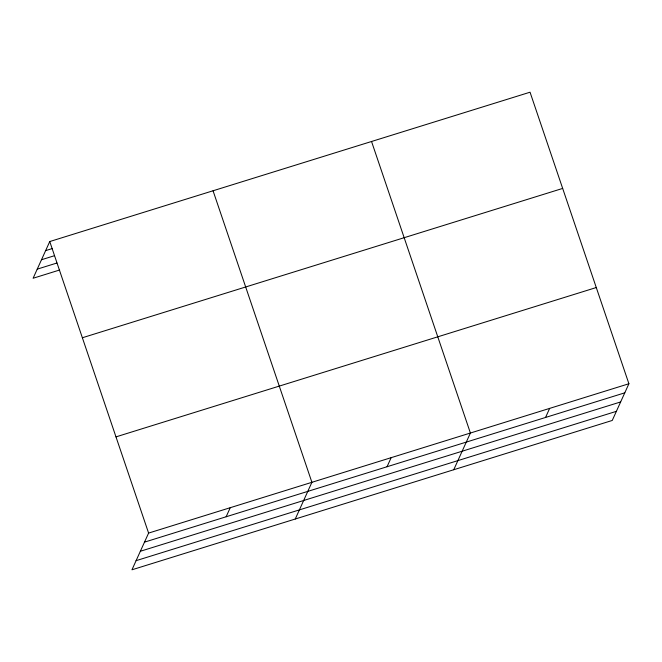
<?xml version="1.0" encoding="UTF-8"?>
<svg xmlns="http://www.w3.org/2000/svg" width="662" height="662" viewBox="0 0 662 662"><rect width="100%" height="100%" fill="white"/><g stroke="black" fill="none" stroke-linecap="round" stroke-linejoin="round"><path stroke-width="0.99" d="M49.749 241.547L148.602 533.084L131.953 569.792L612.251 420.453L628.9 383.745L530.047 92.208L49.749 241.547L33.1 278.255L59.663 269.997M226.139 516.765L230.252 507.696M295.252 519.016L311.901 482.308L213.056 190.772M387.038 466.743L391.151 457.665M453.751 469.73L470.401 433.031L371.548 141.494M545.538 417.465L549.65 408.388M45.637 250.625L52.521 248.482M41.499 259.736L54.284 255.764M37.237 269.136L56.907 263.021M82.369 337.752L562.667 188.422M115.982 436.879L596.28 287.54M148.602 533.084L628.9 383.745M144.482 542.153L624.787 392.823M140.344 551.272L620.65 401.942M136.082 560.673L616.388 411.334"/></g></svg>
